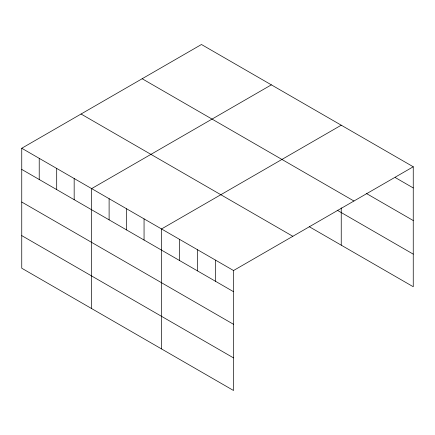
<?xml version="1.0" encoding="UTF-8"?>
<svg xmlns="http://www.w3.org/2000/svg" width="435" height="435" viewBox="0 0 435 435"><rect width="100%" height="100%" fill="white"/><g stroke="black" fill="none" stroke-linecap="round" stroke-linejoin="round"><path stroke-width="0.65" d="M21.75 148.259L233.535 270.532L233.535 390.499L21.75 268.226L21.75 148.259L201.465 44.5L413.25 166.774L413.25 286.741L309.209 226.678M271.353 84.847L91.638 188.605L91.638 308.578M341.241 125.198L161.526 228.957L161.526 348.93M233.535 270.532L413.25 166.774M395.246 177.545L413.25 187.936M366.216 193.39L413.25 220.545M142.158 78.74L353.943 201.013M337.168 210.208L413.25 254.138M81.057 114.019L292.842 236.292M21.75 169.422L233.535 291.695M21.75 202.03L233.535 324.303M21.75 235.623L233.535 357.896M341.241 207.859L341.241 245.171M215.532 260.135L215.532 281.304M197.533 249.744L197.533 270.913M179.53 239.348L179.53 260.516M144.056 218.87L144.056 240.038M126.585 208.784L126.585 229.946M109.109 198.697L109.109 219.86M74.168 178.519L74.168 199.687M56.697 168.432L56.697 189.6M39.221 158.345L39.221 179.514"/></g></svg>
